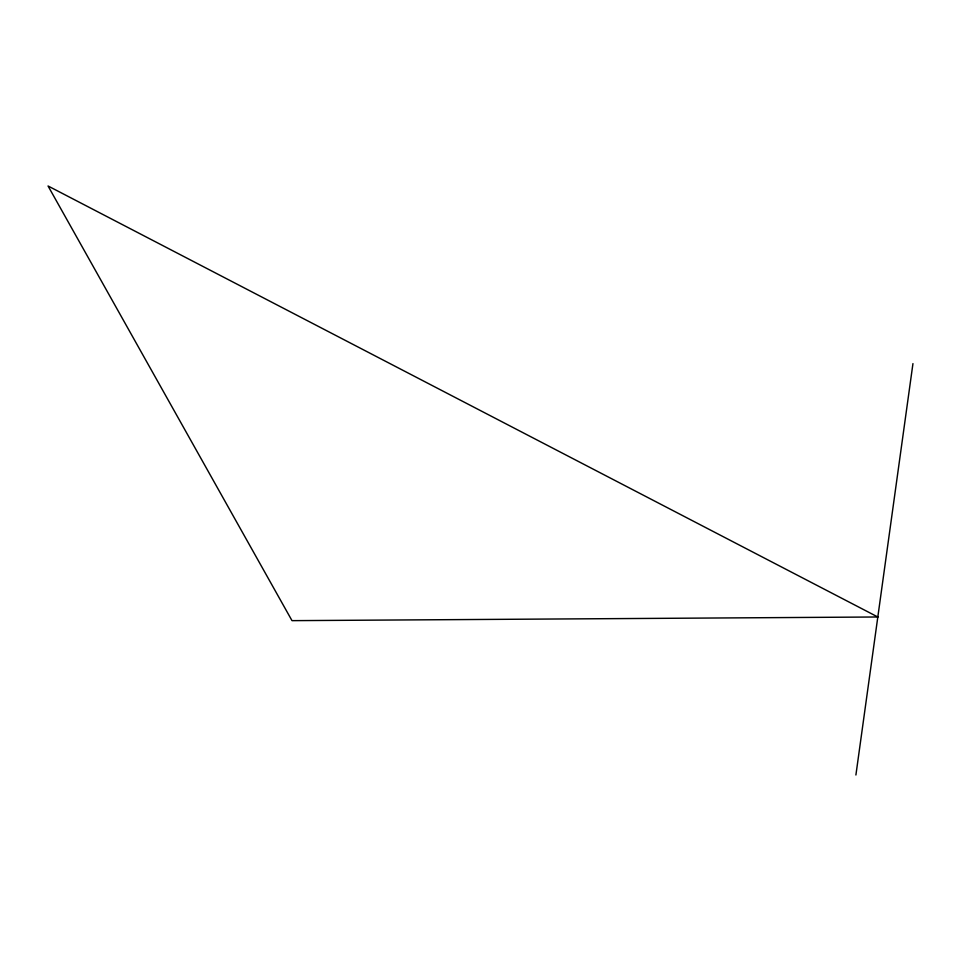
<?xml version="1.0" encoding="UTF-8"?>
<svg xmlns="http://www.w3.org/2000/svg" width="961" height="961" viewBox="0 0 961 961"><rect width="100%" height="100%" fill="white"/><g stroke="black" fill="none" stroke-linecap="round" stroke-linejoin="round"><path stroke-width="1.44" d="M855.903 775.01L912.95 363.618M877.813 616.986L292 620.65L48.05 185.99L877.813 616.986"/></g></svg>
